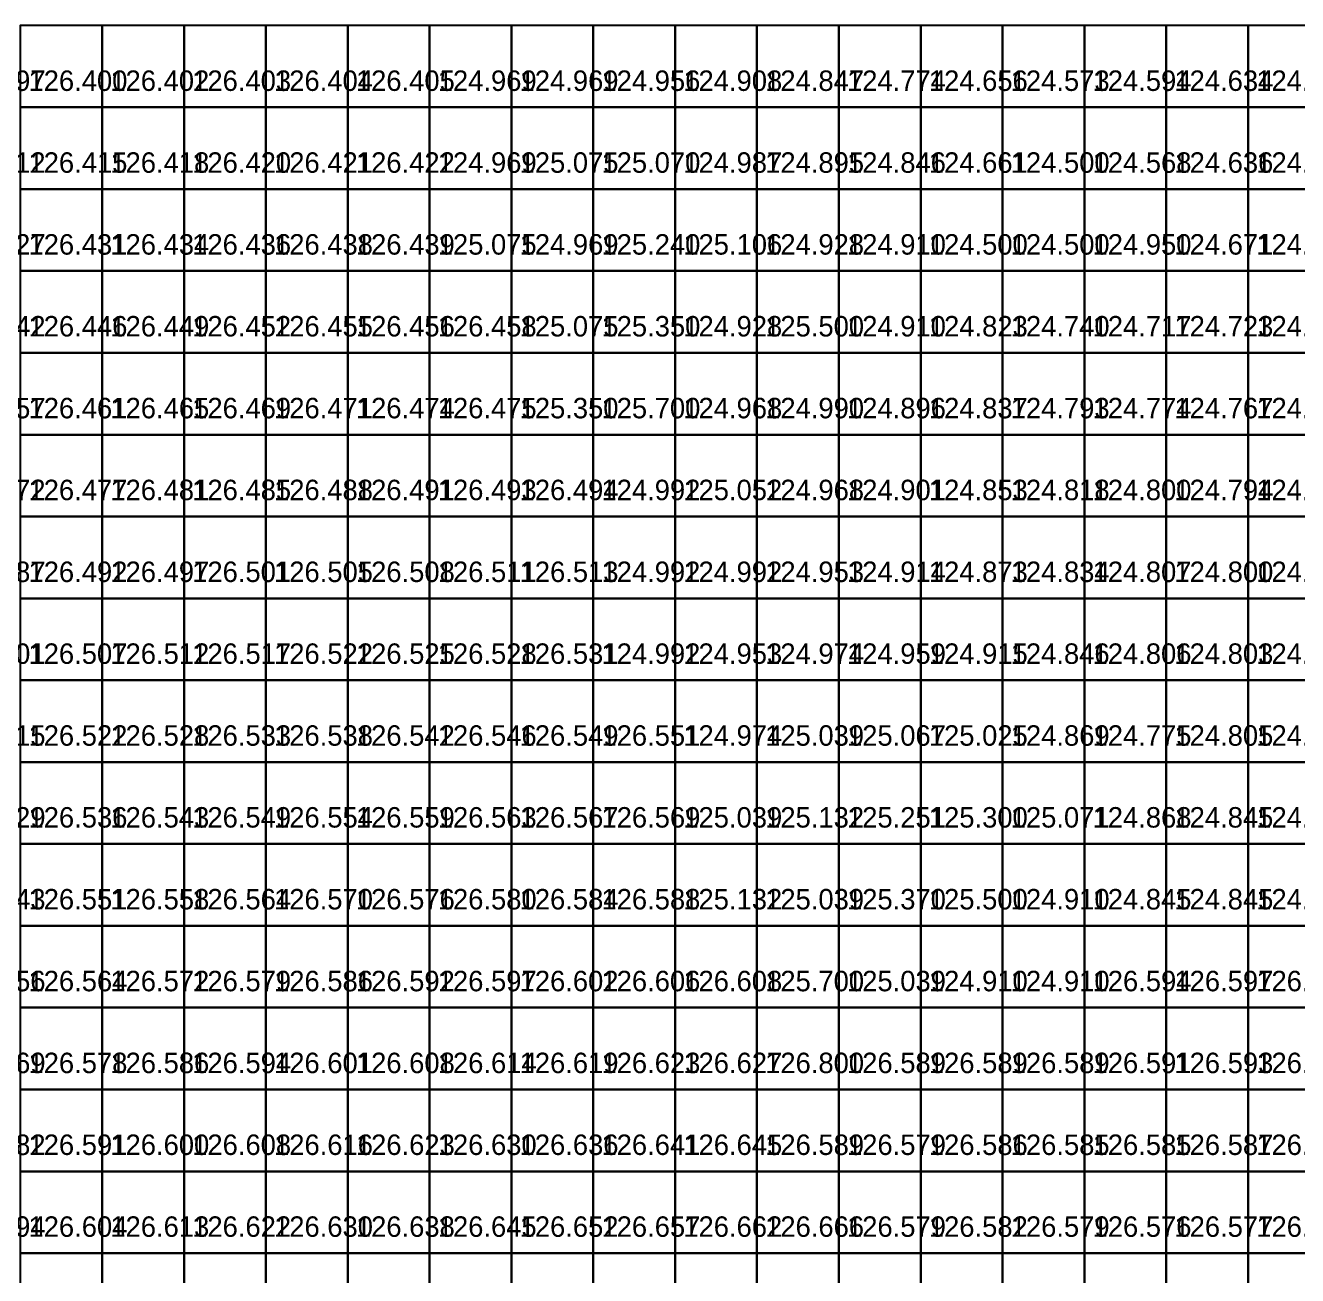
# Model space of a CAD drawing. Header units: metres. Extents: x 287857 to 287978, y 62957 to 63018.
# Drawn here: x 287886.99 to 287902.53, y 63002.56 to 63017.83 of the extents above; entities that cross this region are included whole.
import ezdxf

# ---------------------------------------------------------------- set-up
doc = ezdxf.new("R2010")
doc.units = ezdxf.units.M
for name, color, linetype, true_color in [('CIVILS-BARRIER', 7, 'Continuous', 0xf87171), ('CIVILS-INTERP', 7, 'Continuous', 0x64748b), ('CIVILS-LEVEL-TXT', 7, 'Continuous', 0x38bdf8), ('CIVILS-REAL', 7, 'Continuous', 0x38bdf8)]:
    doc.layers.add(name, color=color, linetype=linetype, true_color=true_color)

msp = doc.modelspace()

# ---------------------------------------------------------------- linework, layer by layer
at = {"layer": 'CIVILS-BARRIER'}
for points in [[(287891.925, 63016.831, 124.969), (287892.925, 63016.831, 124.969), (287892.925, 63017.831, 124.969), (287891.925, 63017.831, 124.969), (287891.925, 63016.831, 124.969)], [(287891.925, 63015.831, 124.969), (287892.925, 63015.831, 124.969), (287892.925, 63016.831, 124.969), (287891.925, 63016.831, 124.969), (287891.925, 63015.831, 124.969)], [(287891.925, 63014.831, 125.075), (287892.925, 63014.831, 125.075), (287892.925, 63015.831, 125.075), (287891.925, 63015.831, 125.075), (287891.925, 63014.831, 125.075)], [(287892.925, 63014.831, 124.969), (287893.925, 63014.831, 124.969), (287893.925, 63015.831, 124.969), (287892.925, 63015.831, 124.969), (287892.925, 63014.831, 124.969)], [(287897.925, 63014.831, 124.5), (287898.925, 63014.831, 124.5), (287898.925, 63015.831, 124.5), (287897.925, 63015.831, 124.5), (287897.925, 63014.831, 124.5)], [(287898.925, 63014.831, 124.5), (287899.925, 63014.831, 124.5), (287899.925, 63015.831, 124.5), (287898.925, 63015.831, 124.5), (287898.925, 63014.831, 124.5)], [(287892.925, 63013.831, 125.075), (287893.925, 63013.831, 125.075), (287893.925, 63014.831, 125.075), (287892.925, 63014.831, 125.075), (287892.925, 63013.831, 125.075)], [(287894.925, 63013.831, 124.928), (287895.925, 63013.831, 124.928), (287895.925, 63014.831, 124.928), (287894.925, 63014.831, 124.928), (287894.925, 63013.831, 124.928)], [(287894.925, 63012.831, 124.968), (287895.925, 63012.831, 124.968), (287895.925, 63013.831, 124.968), (287894.925, 63013.831, 124.968), (287894.925, 63012.831, 124.968)], [(287893.925, 63011.831, 124.992), (287894.925, 63011.831, 124.992), (287894.925, 63012.831, 124.992), (287893.925, 63012.831, 124.992), (287893.925, 63011.831, 124.992)], [(287893.925, 63010.831, 124.992), (287894.925, 63010.831, 124.992), (287894.925, 63011.831, 124.992), (287893.925, 63011.831, 124.992), (287893.925, 63010.831, 124.992)], [(287893.925, 63009.831, 124.992), (287894.925, 63009.831, 124.992), (287894.925, 63010.831, 124.992), (287893.925, 63010.831, 124.992), (287893.925, 63009.831, 124.992)], [(287894.925, 63009.831, 124.953), (287895.925, 63009.831, 124.953), (287895.925, 63010.831, 124.953), (287894.925, 63010.831, 124.953), (287894.925, 63009.831, 124.953)], [(287894.925, 63008.831, 124.974), (287895.925, 63008.831, 124.974), (287895.925, 63009.831, 124.974), (287894.925, 63009.831, 124.974), (287894.925, 63008.831, 124.974)], [(287894.925, 63007.831, 125.039), (287895.925, 63007.831, 125.039), (287895.925, 63008.831, 125.039), (287894.925, 63008.831, 125.039), (287894.925, 63007.831, 125.039)], [(287901.925, 63007.831, 124.789), (287902.925, 63007.831, 124.789), (287902.925, 63008.831, 124.789), (287901.925, 63008.831, 124.789), (287901.925, 63007.831, 124.789)], [(287894.925, 63006.831, 125.132), (287895.925, 63006.831, 125.132), (287895.925, 63007.831, 125.132), (287894.925, 63007.831, 125.132), (287894.925, 63006.831, 125.132)], [(287895.925, 63006.831, 125.039), (287896.925, 63006.831, 125.039), (287896.925, 63007.831, 125.039), (287895.925, 63007.831, 125.039), (287895.925, 63006.831, 125.039)], [(287899.925, 63006.831, 124.845), (287900.925, 63006.831, 124.845), (287900.925, 63007.831, 124.845), (287899.925, 63007.831, 124.845), (287899.925, 63006.831, 124.845)], [(287900.925, 63006.831, 124.845), (287901.925, 63006.831, 124.845), (287901.925, 63007.831, 124.845), (287900.925, 63007.831, 124.845), (287900.925, 63006.831, 124.845)], [(287901.925, 63006.831, 124.845), (287902.925, 63006.831, 124.845), (287902.925, 63007.831, 124.845), (287901.925, 63007.831, 124.845), (287901.925, 63006.831, 124.845)], [(287896.925, 63005.831, 125.039), (287897.925, 63005.831, 125.039), (287897.925, 63006.831, 125.039), (287896.925, 63006.831, 125.039), (287896.925, 63005.831, 125.039)], [(287897.925, 63005.831, 124.91), (287898.925, 63005.831, 124.91), (287898.925, 63006.831, 124.91), (287897.925, 63006.831, 124.91), (287897.925, 63005.831, 124.91)], [(287898.925, 63005.831, 124.91), (287899.925, 63005.831, 124.91), (287899.925, 63006.831, 124.91), (287898.925, 63006.831, 124.91), (287898.925, 63005.831, 124.91)], [(287895.925, 63003.831, 126.589), (287896.925, 63003.831, 126.589), (287896.925, 63004.831, 126.589), (287895.925, 63004.831, 126.589), (287895.925, 63003.831, 126.589)], [(287896.925, 63003.831, 126.579), (287897.925, 63003.831, 126.579), (287897.925, 63004.831, 126.579), (287896.925, 63004.831, 126.579), (287896.925, 63003.831, 126.579)], [(287896.925, 63002.831, 126.579), (287897.925, 63002.831, 126.579), (287897.925, 63003.831, 126.579), (287896.925, 63003.831, 126.579), (287896.925, 63002.831, 126.579)], [(287896.925, 63001.831, 126.579), (287897.925, 63001.831, 126.579), (287897.925, 63002.831, 126.579), (287896.925, 63002.831, 126.579), (287896.925, 63001.831, 126.579)]]:
    msp.add_polyline3d(points, dxfattribs=at)
at = {"layer": 'CIVILS-INTERP'}
for points in [[(287886.925, 63016.831, 126.4), (287887.925, 63016.831, 126.4), (287887.925, 63017.831, 126.4), (287886.925, 63017.831, 126.4), (287886.925, 63016.831, 126.4)], [(287887.925, 63016.831, 126.402), (287888.925, 63016.831, 126.402), (287888.925, 63017.831, 126.402), (287887.925, 63017.831, 126.402), (287887.925, 63016.831, 126.402)], [(287888.925, 63016.831, 126.403), (287889.925, 63016.831, 126.403), (287889.925, 63017.831, 126.403), (287888.925, 63017.831, 126.403), (287888.925, 63016.831, 126.403)], [(287889.925, 63016.831, 126.404), (287890.925, 63016.831, 126.404), (287890.925, 63017.831, 126.404), (287889.925, 63017.831, 126.404), (287889.925, 63016.831, 126.404)], [(287890.925, 63016.831, 126.405), (287891.925, 63016.831, 126.405), (287891.925, 63017.831, 126.405), (287890.925, 63017.831, 126.405), (287890.925, 63016.831, 126.405)], [(287892.925, 63016.831, 124.969), (287893.925, 63016.831, 124.969), (287893.925, 63017.831, 124.969), (287892.925, 63017.831, 124.969), (287892.925, 63016.831, 124.969)], [(287893.925, 63016.831, 124.956), (287894.925, 63016.831, 124.956), (287894.925, 63017.831, 124.956), (287893.925, 63017.831, 124.956), (287893.925, 63016.831, 124.956)], [(287894.925, 63016.831, 124.908), (287895.925, 63016.831, 124.908), (287895.925, 63017.831, 124.908), (287894.925, 63017.831, 124.908), (287894.925, 63016.831, 124.908)], [(287895.925, 63016.831, 124.847), (287896.925, 63016.831, 124.847), (287896.925, 63017.831, 124.847), (287895.925, 63017.831, 124.847), (287895.925, 63016.831, 124.847)], [(287896.925, 63016.831, 124.774), (287897.925, 63016.831, 124.774), (287897.925, 63017.831, 124.774), (287896.925, 63017.831, 124.774), (287896.925, 63016.831, 124.774)], [(287897.925, 63016.831, 124.656), (287898.925, 63016.831, 124.656), (287898.925, 63017.831, 124.656), (287897.925, 63017.831, 124.656), (287897.925, 63016.831, 124.656)], [(287898.925, 63016.831, 124.573), (287899.925, 63016.831, 124.573), (287899.925, 63017.831, 124.573), (287898.925, 63017.831, 124.573), (287898.925, 63016.831, 124.573)], [(287899.925, 63016.831, 124.594), (287900.925, 63016.831, 124.594), (287900.925, 63017.831, 124.594), (287899.925, 63017.831, 124.594), (287899.925, 63016.831, 124.594)], [(287900.925, 63016.831, 124.634), (287901.925, 63016.831, 124.634), (287901.925, 63017.831, 124.634), (287900.925, 63017.831, 124.634), (287900.925, 63016.831, 124.634)], [(287901.925, 63016.831, 124.654), (287902.925, 63016.831, 124.654), (287902.925, 63017.831, 124.654), (287901.925, 63017.831, 124.654), (287901.925, 63016.831, 124.654)], [(287886.925, 63015.831, 126.415), (287887.925, 63015.831, 126.415), (287887.925, 63016.831, 126.415), (287886.925, 63016.831, 126.415), (287886.925, 63015.831, 126.415)], [(287887.925, 63015.831, 126.418), (287888.925, 63015.831, 126.418), (287888.925, 63016.831, 126.418), (287887.925, 63016.831, 126.418), (287887.925, 63015.831, 126.418)], [(287888.925, 63015.831, 126.42), (287889.925, 63015.831, 126.42), (287889.925, 63016.831, 126.42), (287888.925, 63016.831, 126.42), (287888.925, 63015.831, 126.42)], [(287889.925, 63015.831, 126.421), (287890.925, 63015.831, 126.421), (287890.925, 63016.831, 126.421), (287889.925, 63016.831, 126.421), (287889.925, 63015.831, 126.421)], [(287890.925, 63015.831, 126.422), (287891.925, 63015.831, 126.422), (287891.925, 63016.831, 126.422), (287890.925, 63016.831, 126.422), (287890.925, 63015.831, 126.422)], [(287892.925, 63015.831, 125.075), (287893.925, 63015.831, 125.075), (287893.925, 63016.831, 125.075), (287892.925, 63016.831, 125.075), (287892.925, 63015.831, 125.075)], [(287893.925, 63015.831, 125.07), (287894.925, 63015.831, 125.07), (287894.925, 63016.831, 125.07), (287893.925, 63016.831, 125.07), (287893.925, 63015.831, 125.07)], [(287894.925, 63015.831, 124.987), (287895.925, 63015.831, 124.987), (287895.925, 63016.831, 124.987), (287894.925, 63016.831, 124.987), (287894.925, 63015.831, 124.987)], [(287895.925, 63015.831, 124.895), (287896.925, 63015.831, 124.895), (287896.925, 63016.831, 124.895), (287895.925, 63016.831, 124.895), (287895.925, 63015.831, 124.895)], [(287896.925, 63015.831, 124.846), (287897.925, 63015.831, 124.846), (287897.925, 63016.831, 124.846), (287896.925, 63016.831, 124.846), (287896.925, 63015.831, 124.846)], [(287897.925, 63015.831, 124.661), (287898.925, 63015.831, 124.661), (287898.925, 63016.831, 124.661), (287897.925, 63016.831, 124.661), (287897.925, 63015.831, 124.661)], [(287899.925, 63015.831, 124.568), (287900.925, 63015.831, 124.568), (287900.925, 63016.831, 124.568), (287899.925, 63016.831, 124.568), (287899.925, 63015.831, 124.568)], [(287900.925, 63015.831, 124.636), (287901.925, 63015.831, 124.636), (287901.925, 63016.831, 124.636), (287900.925, 63016.831, 124.636), (287900.925, 63015.831, 124.636)], [(287901.925, 63015.831, 124.666), (287902.925, 63015.831, 124.666), (287902.925, 63016.831, 124.666), (287901.925, 63016.831, 124.666), (287901.925, 63015.831, 124.666)], [(287886.925, 63014.831, 126.431), (287887.925, 63014.831, 126.431), (287887.925, 63015.831, 126.431), (287886.925, 63015.831, 126.431), (287886.925, 63014.831, 126.431)], [(287887.925, 63014.831, 126.434), (287888.925, 63014.831, 126.434), (287888.925, 63015.831, 126.434), (287887.925, 63015.831, 126.434), (287887.925, 63014.831, 126.434)], [(287888.925, 63014.831, 126.436), (287889.925, 63014.831, 126.436), (287889.925, 63015.831, 126.436), (287888.925, 63015.831, 126.436), (287888.925, 63014.831, 126.436)], [(287889.925, 63014.831, 126.438), (287890.925, 63014.831, 126.438), (287890.925, 63015.831, 126.438), (287889.925, 63015.831, 126.438), (287889.925, 63014.831, 126.438)], [(287890.925, 63014.831, 126.439), (287891.925, 63014.831, 126.439), (287891.925, 63015.831, 126.439), (287890.925, 63015.831, 126.439), (287890.925, 63014.831, 126.439)], [(287893.925, 63014.831, 125.24), (287894.925, 63014.831, 125.24), (287894.925, 63015.831, 125.24), (287893.925, 63015.831, 125.24), (287893.925, 63014.831, 125.24)], [(287894.925, 63014.831, 125.106), (287895.925, 63014.831, 125.106), (287895.925, 63015.831, 125.106), (287894.925, 63015.831, 125.106), (287894.925, 63014.831, 125.106)], [(287895.925, 63014.831, 124.928), (287896.925, 63014.831, 124.928), (287896.925, 63015.831, 124.928), (287895.925, 63015.831, 124.928), (287895.925, 63014.831, 124.928)], [(287900.925, 63014.831, 124.671), (287901.925, 63014.831, 124.671), (287901.925, 63015.831, 124.671), (287900.925, 63015.831, 124.671), (287900.925, 63014.831, 124.671)], [(287901.925, 63014.831, 124.69), (287902.925, 63014.831, 124.69), (287902.925, 63015.831, 124.69), (287901.925, 63015.831, 124.69), (287901.925, 63014.831, 124.69)], [(287886.925, 63013.831, 126.446), (287887.925, 63013.831, 126.446), (287887.925, 63014.831, 126.446), (287886.925, 63014.831, 126.446), (287886.925, 63013.831, 126.446)], [(287887.925, 63013.831, 126.449), (287888.925, 63013.831, 126.449), (287888.925, 63014.831, 126.449), (287887.925, 63014.831, 126.449), (287887.925, 63013.831, 126.449)], [(287888.925, 63013.831, 126.452), (287889.925, 63013.831, 126.452), (287889.925, 63014.831, 126.452), (287888.925, 63014.831, 126.452), (287888.925, 63013.831, 126.452)], [(287889.925, 63013.831, 126.455), (287890.925, 63013.831, 126.455), (287890.925, 63014.831, 126.455), (287889.925, 63014.831, 126.455), (287889.925, 63013.831, 126.455)], [(287890.925, 63013.831, 126.456), (287891.925, 63013.831, 126.456), (287891.925, 63014.831, 126.456), (287890.925, 63014.831, 126.456), (287890.925, 63013.831, 126.456)], [(287891.925, 63013.831, 126.458), (287892.925, 63013.831, 126.458), (287892.925, 63014.831, 126.458), (287891.925, 63014.831, 126.458), (287891.925, 63013.831, 126.458)], [(287897.925, 63013.831, 124.823), (287898.925, 63013.831, 124.823), (287898.925, 63014.831, 124.823), (287897.925, 63014.831, 124.823), (287897.925, 63013.831, 124.823)], [(287898.925, 63013.831, 124.74), (287899.925, 63013.831, 124.74), (287899.925, 63014.831, 124.74), (287898.925, 63014.831, 124.74), (287898.925, 63013.831, 124.74)], [(287899.925, 63013.831, 124.717), (287900.925, 63013.831, 124.717), (287900.925, 63014.831, 124.717), (287899.925, 63014.831, 124.717), (287899.925, 63013.831, 124.717)], [(287900.925, 63013.831, 124.723), (287901.925, 63013.831, 124.723), (287901.925, 63014.831, 124.723), (287900.925, 63014.831, 124.723), (287900.925, 63013.831, 124.723)], [(287901.925, 63013.831, 124.723), (287902.925, 63013.831, 124.723), (287902.925, 63014.831, 124.723), (287901.925, 63014.831, 124.723), (287901.925, 63013.831, 124.723)], [(287886.925, 63012.831, 126.461), (287887.925, 63012.831, 126.461), (287887.925, 63013.831, 126.461), (287886.925, 63013.831, 126.461), (287886.925, 63012.831, 126.461)], [(287887.925, 63012.831, 126.465), (287888.925, 63012.831, 126.465), (287888.925, 63013.831, 126.465), (287887.925, 63013.831, 126.465), (287887.925, 63012.831, 126.465)], [(287888.925, 63012.831, 126.469), (287889.925, 63012.831, 126.469), (287889.925, 63013.831, 126.469), (287888.925, 63013.831, 126.469), (287888.925, 63012.831, 126.469)], [(287889.925, 63012.831, 126.471), (287890.925, 63012.831, 126.471), (287890.925, 63013.831, 126.471), (287889.925, 63013.831, 126.471), (287889.925, 63012.831, 126.471)], [(287890.925, 63012.831, 126.474), (287891.925, 63012.831, 126.474), (287891.925, 63013.831, 126.474), (287890.925, 63013.831, 126.474), (287890.925, 63012.831, 126.474)], [(287891.925, 63012.831, 126.475), (287892.925, 63012.831, 126.475), (287892.925, 63013.831, 126.475), (287891.925, 63013.831, 126.475), (287891.925, 63012.831, 126.475)], [(287895.925, 63012.831, 124.99), (287896.925, 63012.831, 124.99), (287896.925, 63013.831, 124.99), (287895.925, 63013.831, 124.99), (287895.925, 63012.831, 124.99)], [(287896.925, 63012.831, 124.896), (287897.925, 63012.831, 124.896), (287897.925, 63013.831, 124.896), (287896.925, 63013.831, 124.896), (287896.925, 63012.831, 124.896)], [(287897.925, 63012.831, 124.837), (287898.925, 63012.831, 124.837), (287898.925, 63013.831, 124.837), (287897.925, 63013.831, 124.837), (287897.925, 63012.831, 124.837)], [(287898.925, 63012.831, 124.793), (287899.925, 63012.831, 124.793), (287899.925, 63013.831, 124.793), (287898.925, 63013.831, 124.793), (287898.925, 63012.831, 124.793)], [(287899.925, 63012.831, 124.774), (287900.925, 63012.831, 124.774), (287900.925, 63013.831, 124.774), (287899.925, 63013.831, 124.774), (287899.925, 63012.831, 124.774)], [(287900.925, 63012.831, 124.767), (287901.925, 63012.831, 124.767), (287901.925, 63013.831, 124.767), (287900.925, 63013.831, 124.767), (287900.925, 63012.831, 124.767)], [(287901.925, 63012.831, 124.758), (287902.925, 63012.831, 124.758), (287902.925, 63013.831, 124.758), (287901.925, 63013.831, 124.758), (287901.925, 63012.831, 124.758)], [(287886.925, 63011.831, 126.477), (287887.925, 63011.831, 126.477), (287887.925, 63012.831, 126.477), (287886.925, 63012.831, 126.477), (287886.925, 63011.831, 126.477)], [(287887.925, 63011.831, 126.481), (287888.925, 63011.831, 126.481), (287888.925, 63012.831, 126.481), (287887.925, 63012.831, 126.481), (287887.925, 63011.831, 126.481)], [(287888.925, 63011.831, 126.485), (287889.925, 63011.831, 126.485), (287889.925, 63012.831, 126.485), (287888.925, 63012.831, 126.485), (287888.925, 63011.831, 126.485)], [(287889.925, 63011.831, 126.488), (287890.925, 63011.831, 126.488), (287890.925, 63012.831, 126.488), (287889.925, 63012.831, 126.488), (287889.925, 63011.831, 126.488)], [(287890.925, 63011.831, 126.491), (287891.925, 63011.831, 126.491), (287891.925, 63012.831, 126.491), (287890.925, 63012.831, 126.491), (287890.925, 63011.831, 126.491)], [(287891.925, 63011.831, 126.493), (287892.925, 63011.831, 126.493), (287892.925, 63012.831, 126.493), (287891.925, 63012.831, 126.493), (287891.925, 63011.831, 126.493)], [(287892.925, 63011.831, 126.494), (287893.925, 63011.831, 126.494), (287893.925, 63012.831, 126.494), (287892.925, 63012.831, 126.494), (287892.925, 63011.831, 126.494)], [(287894.925, 63011.831, 125.052), (287895.925, 63011.831, 125.052), (287895.925, 63012.831, 125.052), (287894.925, 63012.831, 125.052), (287894.925, 63011.831, 125.052)], [(287895.925, 63011.831, 124.968), (287896.925, 63011.831, 124.968), (287896.925, 63012.831, 124.968), (287895.925, 63012.831, 124.968), (287895.925, 63011.831, 124.968)], [(287896.925, 63011.831, 124.901), (287897.925, 63011.831, 124.901), (287897.925, 63012.831, 124.901), (287896.925, 63012.831, 124.901), (287896.925, 63011.831, 124.901)], [(287897.925, 63011.831, 124.853), (287898.925, 63011.831, 124.853), (287898.925, 63012.831, 124.853), (287897.925, 63012.831, 124.853), (287897.925, 63011.831, 124.853)], [(287898.925, 63011.831, 124.818), (287899.925, 63011.831, 124.818), (287899.925, 63012.831, 124.818), (287898.925, 63012.831, 124.818), (287898.925, 63011.831, 124.818)], [(287899.925, 63011.831, 124.8), (287900.925, 63011.831, 124.8), (287900.925, 63012.831, 124.8), (287899.925, 63012.831, 124.8), (287899.925, 63011.831, 124.8)], [(287900.925, 63011.831, 124.794), (287901.925, 63011.831, 124.794), (287901.925, 63012.831, 124.794), (287900.925, 63012.831, 124.794), (287900.925, 63011.831, 124.794)], [(287901.925, 63011.831, 124.784), (287902.925, 63011.831, 124.784), (287902.925, 63012.831, 124.784), (287901.925, 63012.831, 124.784), (287901.925, 63011.831, 124.784)], [(287886.925, 63010.831, 126.492), (287887.925, 63010.831, 126.492), (287887.925, 63011.831, 126.492), (287886.925, 63011.831, 126.492), (287886.925, 63010.831, 126.492)], [(287887.925, 63010.831, 126.497), (287888.925, 63010.831, 126.497), (287888.925, 63011.831, 126.497), (287887.925, 63011.831, 126.497), (287887.925, 63010.831, 126.497)], [(287888.925, 63010.831, 126.501), (287889.925, 63010.831, 126.501), (287889.925, 63011.831, 126.501), (287888.925, 63011.831, 126.501), (287888.925, 63010.831, 126.501)], [(287889.925, 63010.831, 126.505), (287890.925, 63010.831, 126.505), (287890.925, 63011.831, 126.505), (287889.925, 63011.831, 126.505), (287889.925, 63010.831, 126.505)], [(287890.925, 63010.831, 126.508), (287891.925, 63010.831, 126.508), (287891.925, 63011.831, 126.508), (287890.925, 63011.831, 126.508), (287890.925, 63010.831, 126.508)], [(287891.925, 63010.831, 126.511), (287892.925, 63010.831, 126.511), (287892.925, 63011.831, 126.511), (287891.925, 63011.831, 126.511), (287891.925, 63010.831, 126.511)], [(287892.925, 63010.831, 126.513), (287893.925, 63010.831, 126.513), (287893.925, 63011.831, 126.513), (287892.925, 63011.831, 126.513), (287892.925, 63010.831, 126.513)], [(287894.925, 63010.831, 124.992), (287895.925, 63010.831, 124.992), (287895.925, 63011.831, 124.992), (287894.925, 63011.831, 124.992), (287894.925, 63010.831, 124.992)], [(287895.925, 63010.831, 124.953), (287896.925, 63010.831, 124.953), (287896.925, 63011.831, 124.953), (287895.925, 63011.831, 124.953), (287895.925, 63010.831, 124.953)], [(287896.925, 63010.831, 124.914), (287897.925, 63010.831, 124.914), (287897.925, 63011.831, 124.914), (287896.925, 63011.831, 124.914), (287896.925, 63010.831, 124.914)], [(287897.925, 63010.831, 124.873), (287898.925, 63010.831, 124.873), (287898.925, 63011.831, 124.873), (287897.925, 63011.831, 124.873), (287897.925, 63010.831, 124.873)], [(287898.925, 63010.831, 124.834), (287899.925, 63010.831, 124.834), (287899.925, 63011.831, 124.834), (287898.925, 63011.831, 124.834), (287898.925, 63010.831, 124.834)], [(287899.925, 63010.831, 124.807), (287900.925, 63010.831, 124.807), (287900.925, 63011.831, 124.807), (287899.925, 63011.831, 124.807), (287899.925, 63010.831, 124.807)], [(287901.925, 63010.831, 124.795), (287902.925, 63010.831, 124.795), (287902.925, 63011.831, 124.795), (287901.925, 63011.831, 124.795), (287901.925, 63010.831, 124.795)], [(287886.925, 63009.831, 126.507), (287887.925, 63009.831, 126.507), (287887.925, 63010.831, 126.507), (287886.925, 63010.831, 126.507), (287886.925, 63009.831, 126.507)], [(287887.925, 63009.831, 126.512), (287888.925, 63009.831, 126.512), (287888.925, 63010.831, 126.512), (287887.925, 63010.831, 126.512), (287887.925, 63009.831, 126.512)], [(287888.925, 63009.831, 126.517), (287889.925, 63009.831, 126.517), (287889.925, 63010.831, 126.517), (287888.925, 63010.831, 126.517), (287888.925, 63009.831, 126.517)], [(287889.925, 63009.831, 126.522), (287890.925, 63009.831, 126.522), (287890.925, 63010.831, 126.522), (287889.925, 63010.831, 126.522), (287889.925, 63009.831, 126.522)], [(287890.925, 63009.831, 126.525), (287891.925, 63009.831, 126.525), (287891.925, 63010.831, 126.525), (287890.925, 63010.831, 126.525), (287890.925, 63009.831, 126.525)], [(287891.925, 63009.831, 126.528), (287892.925, 63009.831, 126.528), (287892.925, 63010.831, 126.528), (287891.925, 63010.831, 126.528), (287891.925, 63009.831, 126.528)], [(287892.925, 63009.831, 126.531), (287893.925, 63009.831, 126.531), (287893.925, 63010.831, 126.531), (287892.925, 63010.831, 126.531), (287892.925, 63009.831, 126.531)], [(287895.925, 63009.831, 124.974), (287896.925, 63009.831, 124.974), (287896.925, 63010.831, 124.974), (287895.925, 63010.831, 124.974), (287895.925, 63009.831, 124.974)], [(287896.925, 63009.831, 124.959), (287897.925, 63009.831, 124.959), (287897.925, 63010.831, 124.959), (287896.925, 63010.831, 124.959), (287896.925, 63009.831, 124.959)], [(287897.925, 63009.831, 124.915), (287898.925, 63009.831, 124.915), (287898.925, 63010.831, 124.915), (287897.925, 63010.831, 124.915), (287897.925, 63009.831, 124.915)], [(287898.925, 63009.831, 124.846), (287899.925, 63009.831, 124.846), (287899.925, 63010.831, 124.846), (287898.925, 63010.831, 124.846), (287898.925, 63009.831, 124.846)], [(287899.925, 63009.831, 124.806), (287900.925, 63009.831, 124.806), (287900.925, 63010.831, 124.806), (287899.925, 63010.831, 124.806), (287899.925, 63009.831, 124.806)], [(287900.925, 63009.831, 124.803), (287901.925, 63009.831, 124.803), (287901.925, 63010.831, 124.803), (287900.925, 63010.831, 124.803), (287900.925, 63009.831, 124.803)], [(287901.925, 63009.831, 124.799), (287902.925, 63009.831, 124.799), (287902.925, 63010.831, 124.799), (287901.925, 63010.831, 124.799), (287901.925, 63009.831, 124.799)], [(287886.925, 63008.831, 126.522), (287887.925, 63008.831, 126.522), (287887.925, 63009.831, 126.522), (287886.925, 63009.831, 126.522), (287886.925, 63008.831, 126.522)], [(287887.925, 63008.831, 126.528), (287888.925, 63008.831, 126.528), (287888.925, 63009.831, 126.528), (287887.925, 63009.831, 126.528), (287887.925, 63008.831, 126.528)], [(287888.925, 63008.831, 126.533), (287889.925, 63008.831, 126.533), (287889.925, 63009.831, 126.533), (287888.925, 63009.831, 126.533), (287888.925, 63008.831, 126.533)], [(287889.925, 63008.831, 126.538), (287890.925, 63008.831, 126.538), (287890.925, 63009.831, 126.538), (287889.925, 63009.831, 126.538), (287889.925, 63008.831, 126.538)], [(287890.925, 63008.831, 126.542), (287891.925, 63008.831, 126.542), (287891.925, 63009.831, 126.542), (287890.925, 63009.831, 126.542), (287890.925, 63008.831, 126.542)], [(287891.925, 63008.831, 126.546), (287892.925, 63008.831, 126.546), (287892.925, 63009.831, 126.546), (287891.925, 63009.831, 126.546), (287891.925, 63008.831, 126.546)], [(287892.925, 63008.831, 126.549), (287893.925, 63008.831, 126.549), (287893.925, 63009.831, 126.549), (287892.925, 63009.831, 126.549), (287892.925, 63008.831, 126.549)], [(287893.925, 63008.831, 126.551), (287894.925, 63008.831, 126.551), (287894.925, 63009.831, 126.551), (287893.925, 63009.831, 126.551), (287893.925, 63008.831, 126.551)], [(287895.925, 63008.831, 125.039), (287896.925, 63008.831, 125.039), (287896.925, 63009.831, 125.039), (287895.925, 63009.831, 125.039), (287895.925, 63008.831, 125.039)], [(287896.925, 63008.831, 125.067), (287897.925, 63008.831, 125.067), (287897.925, 63009.831, 125.067), (287896.925, 63009.831, 125.067), (287896.925, 63008.831, 125.067)], [(287897.925, 63008.831, 125.025), (287898.925, 63008.831, 125.025), (287898.925, 63009.831, 125.025), (287897.925, 63009.831, 125.025), (287897.925, 63008.831, 125.025)], [(287898.925, 63008.831, 124.869), (287899.925, 63008.831, 124.869), (287899.925, 63009.831, 124.869), (287898.925, 63009.831, 124.869), (287898.925, 63008.831, 124.869)], [(287900.925, 63008.831, 124.805), (287901.925, 63008.831, 124.805), (287901.925, 63009.831, 124.805), (287900.925, 63009.831, 124.805), (287900.925, 63008.831, 124.805)], [(287901.925, 63008.831, 124.809), (287902.925, 63008.831, 124.809), (287902.925, 63009.831, 124.809), (287901.925, 63009.831, 124.809), (287901.925, 63008.831, 124.809)], [(287886.925, 63007.831, 126.536), (287887.925, 63007.831, 126.536), (287887.925, 63008.831, 126.536), (287886.925, 63008.831, 126.536), (287886.925, 63007.831, 126.536)], [(287887.925, 63007.831, 126.543), (287888.925, 63007.831, 126.543), (287888.925, 63008.831, 126.543), (287887.925, 63008.831, 126.543), (287887.925, 63007.831, 126.543)], [(287888.925, 63007.831, 126.549), (287889.925, 63007.831, 126.549), (287889.925, 63008.831, 126.549), (287888.925, 63008.831, 126.549), (287888.925, 63007.831, 126.549)], [(287889.925, 63007.831, 126.554), (287890.925, 63007.831, 126.554), (287890.925, 63008.831, 126.554), (287889.925, 63008.831, 126.554), (287889.925, 63007.831, 126.554)], [(287890.925, 63007.831, 126.559), (287891.925, 63007.831, 126.559), (287891.925, 63008.831, 126.559), (287890.925, 63008.831, 126.559), (287890.925, 63007.831, 126.559)], [(287891.925, 63007.831, 126.563), (287892.925, 63007.831, 126.563), (287892.925, 63008.831, 126.563), (287891.925, 63008.831, 126.563), (287891.925, 63007.831, 126.563)], [(287892.925, 63007.831, 126.567), (287893.925, 63007.831, 126.567), (287893.925, 63008.831, 126.567), (287892.925, 63008.831, 126.567), (287892.925, 63007.831, 126.567)], [(287893.925, 63007.831, 126.569), (287894.925, 63007.831, 126.569), (287894.925, 63008.831, 126.569), (287893.925, 63008.831, 126.569), (287893.925, 63007.831, 126.569)], [(287895.925, 63007.831, 125.132), (287896.925, 63007.831, 125.132), (287896.925, 63008.831, 125.132), (287895.925, 63008.831, 125.132), (287895.925, 63007.831, 125.132)], [(287896.925, 63007.831, 125.251), (287897.925, 63007.831, 125.251), (287897.925, 63008.831, 125.251), (287896.925, 63008.831, 125.251), (287896.925, 63007.831, 125.251)], [(287897.925, 63007.831, 125.3), (287898.925, 63007.831, 125.3), (287898.925, 63008.831, 125.3), (287897.925, 63008.831, 125.3), (287897.925, 63007.831, 125.3)], [(287898.925, 63007.831, 125.071), (287899.925, 63007.831, 125.071), (287899.925, 63008.831, 125.071), (287898.925, 63008.831, 125.071), (287898.925, 63007.831, 125.071)], [(287899.925, 63007.831, 124.868), (287900.925, 63007.831, 124.868), (287900.925, 63008.831, 124.868), (287899.925, 63008.831, 124.868), (287899.925, 63007.831, 124.868)], [(287900.925, 63007.831, 124.845), (287901.925, 63007.831, 124.845), (287901.925, 63008.831, 124.845), (287900.925, 63008.831, 124.845), (287900.925, 63007.831, 124.845)], [(287886.925, 63006.831, 126.551), (287887.925, 63006.831, 126.551), (287887.925, 63007.831, 126.551), (287886.925, 63007.831, 126.551), (287886.925, 63006.831, 126.551)], [(287887.925, 63006.831, 126.558), (287888.925, 63006.831, 126.558), (287888.925, 63007.831, 126.558), (287887.925, 63007.831, 126.558), (287887.925, 63006.831, 126.558)], [(287888.925, 63006.831, 126.564), (287889.925, 63006.831, 126.564), (287889.925, 63007.831, 126.564), (287888.925, 63007.831, 126.564), (287888.925, 63006.831, 126.564)], [(287889.925, 63006.831, 126.57), (287890.925, 63006.831, 126.57), (287890.925, 63007.831, 126.57), (287889.925, 63007.831, 126.57), (287889.925, 63006.831, 126.57)], [(287890.925, 63006.831, 126.576), (287891.925, 63006.831, 126.576), (287891.925, 63007.831, 126.576), (287890.925, 63007.831, 126.576), (287890.925, 63006.831, 126.576)], [(287891.925, 63006.831, 126.58), (287892.925, 63006.831, 126.58), (287892.925, 63007.831, 126.58), (287891.925, 63007.831, 126.58), (287891.925, 63006.831, 126.58)], [(287892.925, 63006.831, 126.584), (287893.925, 63006.831, 126.584), (287893.925, 63007.831, 126.584), (287892.925, 63007.831, 126.584), (287892.925, 63006.831, 126.584)], [(287893.925, 63006.831, 126.588), (287894.925, 63006.831, 126.588), (287894.925, 63007.831, 126.588), (287893.925, 63007.831, 126.588), (287893.925, 63006.831, 126.588)], [(287896.925, 63006.831, 125.37), (287897.925, 63006.831, 125.37), (287897.925, 63007.831, 125.37), (287896.925, 63007.831, 125.37), (287896.925, 63006.831, 125.37)], [(287886.925, 63005.831, 126.564), (287887.925, 63005.831, 126.564), (287887.925, 63006.831, 126.564), (287886.925, 63006.831, 126.564), (287886.925, 63005.831, 126.564)], [(287887.925, 63005.831, 126.572), (287888.925, 63005.831, 126.572), (287888.925, 63006.831, 126.572), (287887.925, 63006.831, 126.572), (287887.925, 63005.831, 126.572)], [(287888.925, 63005.831, 126.579), (287889.925, 63005.831, 126.579), (287889.925, 63006.831, 126.579), (287888.925, 63006.831, 126.579), (287888.925, 63005.831, 126.579)], [(287889.925, 63005.831, 126.586), (287890.925, 63005.831, 126.586), (287890.925, 63006.831, 126.586), (287889.925, 63006.831, 126.586), (287889.925, 63005.831, 126.586)], [(287890.925, 63005.831, 126.592), (287891.925, 63005.831, 126.592), (287891.925, 63006.831, 126.592), (287890.925, 63006.831, 126.592), (287890.925, 63005.831, 126.592)], [(287891.925, 63005.831, 126.597), (287892.925, 63005.831, 126.597), (287892.925, 63006.831, 126.597), (287891.925, 63006.831, 126.597), (287891.925, 63005.831, 126.597)], [(287892.925, 63005.831, 126.602), (287893.925, 63005.831, 126.602), (287893.925, 63006.831, 126.602), (287892.925, 63006.831, 126.602), (287892.925, 63005.831, 126.602)], [(287893.925, 63005.831, 126.606), (287894.925, 63005.831, 126.606), (287894.925, 63006.831, 126.606), (287893.925, 63006.831, 126.606), (287893.925, 63005.831, 126.606)], [(287894.925, 63005.831, 126.608), (287895.925, 63005.831, 126.608), (287895.925, 63006.831, 126.608), (287894.925, 63006.831, 126.608), (287894.925, 63005.831, 126.608)], [(287899.925, 63005.831, 126.594), (287900.925, 63005.831, 126.594), (287900.925, 63006.831, 126.594), (287899.925, 63006.831, 126.594), (287899.925, 63005.831, 126.594)], [(287900.925, 63005.831, 126.597), (287901.925, 63005.831, 126.597), (287901.925, 63006.831, 126.597), (287900.925, 63006.831, 126.597), (287900.925, 63005.831, 126.597)], [(287901.925, 63005.831, 126.599), (287902.925, 63005.831, 126.599), (287902.925, 63006.831, 126.599), (287901.925, 63006.831, 126.599), (287901.925, 63005.831, 126.599)], [(287886.925, 63004.831, 126.578), (287887.925, 63004.831, 126.578), (287887.925, 63005.831, 126.578), (287886.925, 63005.831, 126.578), (287886.925, 63004.831, 126.578)], [(287887.925, 63004.831, 126.586), (287888.925, 63004.831, 126.586), (287888.925, 63005.831, 126.586), (287887.925, 63005.831, 126.586), (287887.925, 63004.831, 126.586)], [(287888.925, 63004.831, 126.594), (287889.925, 63004.831, 126.594), (287889.925, 63005.831, 126.594), (287888.925, 63005.831, 126.594), (287888.925, 63004.831, 126.594)], [(287889.925, 63004.831, 126.601), (287890.925, 63004.831, 126.601), (287890.925, 63005.831, 126.601), (287889.925, 63005.831, 126.601), (287889.925, 63004.831, 126.601)], [(287890.925, 63004.831, 126.608), (287891.925, 63004.831, 126.608), (287891.925, 63005.831, 126.608), (287890.925, 63005.831, 126.608), (287890.925, 63004.831, 126.608)], [(287891.925, 63004.831, 126.614), (287892.925, 63004.831, 126.614), (287892.925, 63005.831, 126.614), (287891.925, 63005.831, 126.614), (287891.925, 63004.831, 126.614)], [(287892.925, 63004.831, 126.619), (287893.925, 63004.831, 126.619), (287893.925, 63005.831, 126.619), (287892.925, 63005.831, 126.619), (287892.925, 63004.831, 126.619)], [(287893.925, 63004.831, 126.623), (287894.925, 63004.831, 126.623), (287894.925, 63005.831, 126.623), (287893.925, 63005.831, 126.623), (287893.925, 63004.831, 126.623)], [(287894.925, 63004.831, 126.627), (287895.925, 63004.831, 126.627), (287895.925, 63005.831, 126.627), (287894.925, 63005.831, 126.627), (287894.925, 63004.831, 126.627)], [(287896.925, 63004.831, 126.589), (287897.925, 63004.831, 126.589), (287897.925, 63005.831, 126.589), (287896.925, 63005.831, 126.589), (287896.925, 63004.831, 126.589)], [(287897.925, 63004.831, 126.589), (287898.925, 63004.831, 126.589), (287898.925, 63005.831, 126.589), (287897.925, 63005.831, 126.589), (287897.925, 63004.831, 126.589)], [(287898.925, 63004.831, 126.589), (287899.925, 63004.831, 126.589), (287899.925, 63005.831, 126.589), (287898.925, 63005.831, 126.589), (287898.925, 63004.831, 126.589)], [(287899.925, 63004.831, 126.591), (287900.925, 63004.831, 126.591), (287900.925, 63005.831, 126.591), (287899.925, 63005.831, 126.591), (287899.925, 63004.831, 126.591)], [(287900.925, 63004.831, 126.593), (287901.925, 63004.831, 126.593), (287901.925, 63005.831, 126.593), (287900.925, 63005.831, 126.593), (287900.925, 63004.831, 126.593)], [(287901.925, 63004.831, 126.596), (287902.925, 63004.831, 126.596), (287902.925, 63005.831, 126.596), (287901.925, 63005.831, 126.596), (287901.925, 63004.831, 126.596)], [(287886.925, 63003.831, 126.591), (287887.925, 63003.831, 126.591), (287887.925, 63004.831, 126.591), (287886.925, 63004.831, 126.591), (287886.925, 63003.831, 126.591)], [(287887.925, 63003.831, 126.6), (287888.925, 63003.831, 126.6), (287888.925, 63004.831, 126.6), (287887.925, 63004.831, 126.6), (287887.925, 63003.831, 126.6)], [(287888.925, 63003.831, 126.608), (287889.925, 63003.831, 126.608), (287889.925, 63004.831, 126.608), (287888.925, 63004.831, 126.608), (287888.925, 63003.831, 126.608)], [(287889.925, 63003.831, 126.616), (287890.925, 63003.831, 126.616), (287890.925, 63004.831, 126.616), (287889.925, 63004.831, 126.616), (287889.925, 63003.831, 126.616)], [(287890.925, 63003.831, 126.623), (287891.925, 63003.831, 126.623), (287891.925, 63004.831, 126.623), (287890.925, 63004.831, 126.623), (287890.925, 63003.831, 126.623)], [(287891.925, 63003.831, 126.63), (287892.925, 63003.831, 126.63), (287892.925, 63004.831, 126.63), (287891.925, 63004.831, 126.63), (287891.925, 63003.831, 126.63)], [(287892.925, 63003.831, 126.636), (287893.925, 63003.831, 126.636), (287893.925, 63004.831, 126.636), (287892.925, 63004.831, 126.636), (287892.925, 63003.831, 126.636)], [(287893.925, 63003.831, 126.641), (287894.925, 63003.831, 126.641), (287894.925, 63004.831, 126.641), (287893.925, 63004.831, 126.641), (287893.925, 63003.831, 126.641)], [(287894.925, 63003.831, 126.645), (287895.925, 63003.831, 126.645), (287895.925, 63004.831, 126.645), (287894.925, 63004.831, 126.645), (287894.925, 63003.831, 126.645)], [(287897.925, 63003.831, 126.586), (287898.925, 63003.831, 126.586), (287898.925, 63004.831, 126.586), (287897.925, 63004.831, 126.586), (287897.925, 63003.831, 126.586)], [(287898.925, 63003.831, 126.585), (287899.925, 63003.831, 126.585), (287899.925, 63004.831, 126.585), (287898.925, 63004.831, 126.585), (287898.925, 63003.831, 126.585)], [(287899.925, 63003.831, 126.585), (287900.925, 63003.831, 126.585), (287900.925, 63004.831, 126.585), (287899.925, 63004.831, 126.585), (287899.925, 63003.831, 126.585)], [(287900.925, 63003.831, 126.587), (287901.925, 63003.831, 126.587), (287901.925, 63004.831, 126.587), (287900.925, 63004.831, 126.587), (287900.925, 63003.831, 126.587)], [(287901.925, 63003.831, 126.591), (287902.925, 63003.831, 126.591), (287902.925, 63004.831, 126.591), (287901.925, 63004.831, 126.591), (287901.925, 63003.831, 126.591)], [(287886.925, 63002.831, 126.604), (287887.925, 63002.831, 126.604), (287887.925, 63003.831, 126.604), (287886.925, 63003.831, 126.604), (287886.925, 63002.831, 126.604)], [(287887.925, 63002.831, 126.613), (287888.925, 63002.831, 126.613), (287888.925, 63003.831, 126.613), (287887.925, 63003.831, 126.613), (287887.925, 63002.831, 126.613)], [(287888.925, 63002.831, 126.622), (287889.925, 63002.831, 126.622), (287889.925, 63003.831, 126.622), (287888.925, 63003.831, 126.622), (287888.925, 63002.831, 126.622)], [(287889.925, 63002.831, 126.63), (287890.925, 63002.831, 126.63), (287890.925, 63003.831, 126.63), (287889.925, 63003.831, 126.63), (287889.925, 63002.831, 126.63)], [(287890.925, 63002.831, 126.638), (287891.925, 63002.831, 126.638), (287891.925, 63003.831, 126.638), (287890.925, 63003.831, 126.638), (287890.925, 63002.831, 126.638)], [(287891.925, 63002.831, 126.645), (287892.925, 63002.831, 126.645), (287892.925, 63003.831, 126.645), (287891.925, 63003.831, 126.645), (287891.925, 63002.831, 126.645)], [(287892.925, 63002.831, 126.652), (287893.925, 63002.831, 126.652), (287893.925, 63003.831, 126.652), (287892.925, 63003.831, 126.652), (287892.925, 63002.831, 126.652)], [(287893.925, 63002.831, 126.657), (287894.925, 63002.831, 126.657), (287894.925, 63003.831, 126.657), (287893.925, 63003.831, 126.657), (287893.925, 63002.831, 126.657)], [(287894.925, 63002.831, 126.662), (287895.925, 63002.831, 126.662), (287895.925, 63003.831, 126.662), (287894.925, 63003.831, 126.662), (287894.925, 63002.831, 126.662)], [(287895.925, 63002.831, 126.666), (287896.925, 63002.831, 126.666), (287896.925, 63003.831, 126.666), (287895.925, 63003.831, 126.666), (287895.925, 63002.831, 126.666)], [(287897.925, 63002.831, 126.582), (287898.925, 63002.831, 126.582), (287898.925, 63003.831, 126.582), (287897.925, 63003.831, 126.582), (287897.925, 63002.831, 126.582)], [(287898.925, 63002.831, 126.579), (287899.925, 63002.831, 126.579), (287899.925, 63003.831, 126.579), (287898.925, 63003.831, 126.579), (287898.925, 63002.831, 126.579)], [(287899.925, 63002.831, 126.576), (287900.925, 63002.831, 126.576), (287900.925, 63003.831, 126.576), (287899.925, 63003.831, 126.576), (287899.925, 63002.831, 126.576)], [(287900.925, 63002.831, 126.577), (287901.925, 63002.831, 126.577), (287901.925, 63003.831, 126.577), (287900.925, 63003.831, 126.577), (287900.925, 63002.831, 126.577)], [(287901.925, 63002.831, 126.583), (287902.925, 63002.831, 126.583), (287902.925, 63003.831, 126.583), (287901.925, 63003.831, 126.583), (287901.925, 63002.831, 126.583)], [(287886.925, 63001.831, 126.615), (287887.925, 63001.831, 126.615), (287887.925, 63002.831, 126.615), (287886.925, 63002.831, 126.615), (287886.925, 63001.831, 126.615)], [(287887.925, 63001.831, 126.625), (287888.925, 63001.831, 126.625), (287888.925, 63002.831, 126.625), (287887.925, 63002.831, 126.625), (287887.925, 63001.831, 126.625)], [(287888.925, 63001.831, 126.635), (287889.925, 63001.831, 126.635), (287889.925, 63002.831, 126.635), (287888.925, 63002.831, 126.635), (287888.925, 63001.831, 126.635)], [(287889.925, 63001.831, 126.644), (287890.925, 63001.831, 126.644), (287890.925, 63002.831, 126.644), (287889.925, 63002.831, 126.644), (287889.925, 63001.831, 126.644)], [(287890.925, 63001.831, 126.652), (287891.925, 63001.831, 126.652), (287891.925, 63002.831, 126.652), (287890.925, 63002.831, 126.652), (287890.925, 63001.831, 126.652)], [(287891.925, 63001.831, 126.66), (287892.925, 63001.831, 126.66), (287892.925, 63002.831, 126.66), (287891.925, 63002.831, 126.66), (287891.925, 63001.831, 126.66)], [(287892.925, 63001.831, 126.667), (287893.925, 63001.831, 126.667), (287893.925, 63002.831, 126.667), (287892.925, 63002.831, 126.667), (287892.925, 63001.831, 126.667)], [(287893.925, 63001.831, 126.674), (287894.925, 63001.831, 126.674), (287894.925, 63002.831, 126.674), (287893.925, 63002.831, 126.674), (287893.925, 63001.831, 126.674)], [(287894.925, 63001.831, 126.679), (287895.925, 63001.831, 126.679), (287895.925, 63002.831, 126.679), (287894.925, 63002.831, 126.679), (287894.925, 63001.831, 126.679)], [(287895.925, 63001.831, 126.683), (287896.925, 63001.831, 126.683), (287896.925, 63002.831, 126.683), (287895.925, 63002.831, 126.683), (287895.925, 63001.831, 126.683)], [(287897.925, 63001.831, 126.579), (287898.925, 63001.831, 126.579), (287898.925, 63002.831, 126.579), (287897.925, 63002.831, 126.579), (287897.925, 63001.831, 126.579)], [(287898.925, 63001.831, 126.574), (287899.925, 63001.831, 126.574), (287899.925, 63002.831, 126.574), (287898.925, 63002.831, 126.574), (287898.925, 63001.831, 126.574)], [(287899.925, 63001.831, 126.566), (287900.925, 63001.831, 126.566), (287900.925, 63002.831, 126.566), (287899.925, 63002.831, 126.566), (287899.925, 63001.831, 126.566)], [(287900.925, 63001.831, 126.562), (287901.925, 63001.831, 126.562), (287901.925, 63002.831, 126.562), (287900.925, 63002.831, 126.562), (287900.925, 63001.831, 126.562)], [(287901.925, 63001.831, 126.574), (287902.925, 63001.831, 126.574), (287902.925, 63002.831, 126.574), (287901.925, 63002.831, 126.574), (287901.925, 63001.831, 126.574)]]:
    msp.add_polyline3d(points, dxfattribs=at)
at = {"layer": 'CIVILS-REAL'}
for points in [[(287898.925, 63015.831, 124.5), (287899.925, 63015.831, 124.5), (287899.925, 63016.831, 124.5), (287898.925, 63016.831, 124.5), (287898.925, 63015.831, 124.5)], [(287896.925, 63014.831, 124.91), (287897.925, 63014.831, 124.91), (287897.925, 63015.831, 124.91), (287896.925, 63015.831, 124.91), (287896.925, 63014.831, 124.91)], [(287899.925, 63014.831, 124.95), (287900.925, 63014.831, 124.95), (287900.925, 63015.831, 124.95), (287899.925, 63015.831, 124.95), (287899.925, 63014.831, 124.95)], [(287893.925, 63013.831, 125.35), (287894.925, 63013.831, 125.35), (287894.925, 63014.831, 125.35), (287893.925, 63014.831, 125.35), (287893.925, 63013.831, 125.35)], [(287895.925, 63013.831, 125.5), (287896.925, 63013.831, 125.5), (287896.925, 63014.831, 125.5), (287895.925, 63014.831, 125.5), (287895.925, 63013.831, 125.5)], [(287896.925, 63013.831, 124.91), (287897.925, 63013.831, 124.91), (287897.925, 63014.831, 124.91), (287896.925, 63014.831, 124.91), (287896.925, 63013.831, 124.91)], [(287892.925, 63012.831, 125.35), (287893.925, 63012.831, 125.35), (287893.925, 63013.831, 125.35), (287892.925, 63013.831, 125.35), (287892.925, 63012.831, 125.35)], [(287893.925, 63012.831, 125.7), (287894.925, 63012.831, 125.7), (287894.925, 63013.831, 125.7), (287893.925, 63013.831, 125.7), (287893.925, 63012.831, 125.7)], [(287900.925, 63010.831, 124.8), (287901.925, 63010.831, 124.8), (287901.925, 63011.831, 124.8), (287900.925, 63011.831, 124.8), (287900.925, 63010.831, 124.8)], [(287899.925, 63008.831, 124.775), (287900.925, 63008.831, 124.775), (287900.925, 63009.831, 124.775), (287899.925, 63009.831, 124.775), (287899.925, 63008.831, 124.775)], [(287897.925, 63006.831, 125.5), (287898.925, 63006.831, 125.5), (287898.925, 63007.831, 125.5), (287897.925, 63007.831, 125.5), (287897.925, 63006.831, 125.5)], [(287898.925, 63006.831, 124.91), (287899.925, 63006.831, 124.91), (287899.925, 63007.831, 124.91), (287898.925, 63007.831, 124.91), (287898.925, 63006.831, 124.91)], [(287895.925, 63005.831, 125.7), (287896.925, 63005.831, 125.7), (287896.925, 63006.831, 125.7), (287895.925, 63006.831, 125.7), (287895.925, 63005.831, 125.7)], [(287895.925, 63004.831, 126.8), (287896.925, 63004.831, 126.8), (287896.925, 63005.831, 126.8), (287895.925, 63005.831, 126.8), (287895.925, 63004.831, 126.8)]]:
    msp.add_polyline3d(points, dxfattribs=at)

# ---------------------------------------------------------------- texts
at = {"layer": 'CIVILS-LEVEL-TXT'}
for s, p in [('126.397', (287886.025, 63017.031, 126.397)), ('126.400', (287887.025, 63017.031, 126.4)), ('126.402', (287888.025, 63017.031, 126.402)), ('126.403', (287889.025, 63017.031, 126.403)), ('126.404', (287890.025, 63017.031, 126.404)), ('126.405', (287891.025, 63017.031, 126.405)), ('124.969', (287892.025, 63017.031, 124.969)), ('124.969', (287893.025, 63017.031, 124.969)), ('124.956', (287894.025, 63017.031, 124.956)), ('124.908', (287895.025, 63017.031, 124.908)), ('124.847', (287896.025, 63017.031, 124.847)), ('124.774', (287897.025, 63017.031, 124.774)), ('124.656', (287898.025, 63017.031, 124.656)), ('124.573', (287899.025, 63017.031, 124.573)), ('124.594', (287900.025, 63017.031, 124.594)), ('124.634', (287901.025, 63017.031, 124.634)), ('124.654', (287902.025, 63017.031, 124.654)), ('126.412', (287886.025, 63016.031, 126.412)), ('126.415', (287887.025, 63016.031, 126.415)), ('126.418', (287888.025, 63016.031, 126.418)), ('126.420', (287889.025, 63016.031, 126.42)), ('126.421', (287890.025, 63016.031, 126.421)), ('126.422', (287891.025, 63016.031, 126.422)), ('124.969', (287892.025, 63016.031, 124.969)), ('125.075', (287893.025, 63016.031, 125.075)), ('125.070', (287894.025, 63016.031, 125.07)), ('124.987', (287895.025, 63016.031, 124.987)), ('124.895', (287896.025, 63016.031, 124.895)), ('124.846', (287897.025, 63016.031, 124.846)), ('124.661', (287898.025, 63016.031, 124.661)), ('124.500', (287899.025, 63016.031, 124.5)), ('124.568', (287900.025, 63016.031, 124.568)), ('124.636', (287901.025, 63016.031, 124.636)), ('124.666', (287902.025, 63016.031, 124.666)), ('126.427', (287886.025, 63015.031, 126.427)), ('126.431', (287887.025, 63015.031, 126.431)), ('126.434', (287888.025, 63015.031, 126.434)), ('126.436', (287889.025, 63015.031, 126.436)), ('126.438', (287890.025, 63015.031, 126.438)), ('126.439', (287891.025, 63015.031, 126.439)), ('125.075', (287892.025, 63015.031, 125.075)), ('124.969', (287893.025, 63015.031, 124.969)), ('125.240', (287894.025, 63015.031, 125.24)), ('125.106', (287895.025, 63015.031, 125.106)), ('124.928', (287896.025, 63015.031, 124.928)), ('124.910', (287897.025, 63015.031, 124.91)), ('124.500', (287898.025, 63015.031, 124.5)), ('124.500', (287899.025, 63015.031, 124.5)), ('124.950', (287900.025, 63015.031, 124.95)), ('124.671', (287901.025, 63015.031, 124.671)), ('124.690', (287902.025, 63015.031, 124.69)), ('126.442', (287886.025, 63014.031, 126.442)), ('126.446', (287887.025, 63014.031, 126.446)), ('126.449', (287888.025, 63014.031, 126.449)), ('126.452', (287889.025, 63014.031, 126.452)), ('126.455', (287890.025, 63014.031, 126.455)), ('126.456', (287891.025, 63014.031, 126.456)), ('126.458', (287892.025, 63014.031, 126.458)), ('125.075', (287893.025, 63014.031, 125.075)), ('125.350', (287894.025, 63014.031, 125.35)), ('124.928', (287895.025, 63014.031, 124.928)), ('125.500', (287896.025, 63014.031, 125.5)), ('124.910', (287897.025, 63014.031, 124.91)), ('124.823', (287898.025, 63014.031, 124.823)), ('124.740', (287899.025, 63014.031, 124.74)), ('124.717', (287900.025, 63014.031, 124.717)), ('124.723', (287901.025, 63014.031, 124.723)), ('124.723', (287902.025, 63014.031, 124.723)), ('126.457', (287886.025, 63013.031, 126.457)), ('126.461', (287887.025, 63013.031, 126.461)), ('126.465', (287888.025, 63013.031, 126.465)), ('126.469', (287889.025, 63013.031, 126.469)), ('126.471', (287890.025, 63013.031, 126.471)), ('126.474', (287891.025, 63013.031, 126.474)), ('126.475', (287892.025, 63013.031, 126.475)), ('125.350', (287893.025, 63013.031, 125.35)), ('125.700', (287894.025, 63013.031, 125.7)), ('124.968', (287895.025, 63013.031, 124.968)), ('124.990', (287896.025, 63013.031, 124.99)), ('124.896', (287897.025, 63013.031, 124.896)), ('124.837', (287898.025, 63013.031, 124.837)), ('124.793', (287899.025, 63013.031, 124.793)), ('124.774', (287900.025, 63013.031, 124.774)), ('124.767', (287901.025, 63013.031, 124.767)), ('124.758', (287902.025, 63013.031, 124.758)), ('126.472', (287886.025, 63012.031, 126.472)), ('126.477', (287887.025, 63012.031, 126.477)), ('126.481', (287888.025, 63012.031, 126.481)), ('126.485', (287889.025, 63012.031, 126.485)), ('126.488', (287890.025, 63012.031, 126.488)), ('126.491', (287891.025, 63012.031, 126.491)), ('126.493', (287892.025, 63012.031, 126.493)), ('126.494', (287893.025, 63012.031, 126.494)), ('124.992', (287894.025, 63012.031, 124.992)), ('125.052', (287895.025, 63012.031, 125.052)), ('124.968', (287896.025, 63012.031, 124.968)), ('124.901', (287897.025, 63012.031, 124.901)), ('124.853', (287898.025, 63012.031, 124.853)), ('124.818', (287899.025, 63012.031, 124.818)), ('124.800', (287900.025, 63012.031, 124.8)), ('124.794', (287901.025, 63012.031, 124.794)), ('124.784', (287902.025, 63012.031, 124.784)), ('126.487', (287886.025, 63011.031, 126.487)), ('126.492', (287887.025, 63011.031, 126.492)), ('126.497', (287888.025, 63011.031, 126.497)), ('126.501', (287889.025, 63011.031, 126.501)), ('126.505', (287890.025, 63011.031, 126.505)), ('126.508', (287891.025, 63011.031, 126.508)), ('126.511', (287892.025, 63011.031, 126.511)), ('126.513', (287893.025, 63011.031, 126.513)), ('124.992', (287894.025, 63011.031, 124.992)), ('124.992', (287895.025, 63011.031, 124.992)), ('124.953', (287896.025, 63011.031, 124.953)), ('124.914', (287897.025, 63011.031, 124.914)), ('124.873', (287898.025, 63011.031, 124.873)), ('124.834', (287899.025, 63011.031, 124.834)), ('124.807', (287900.025, 63011.031, 124.807)), ('124.800', (287901.025, 63011.031, 124.8)), ('124.795', (287902.025, 63011.031, 124.795)), ('126.501', (287886.025, 63010.031, 126.501)), ('126.507', (287887.025, 63010.031, 126.507)), ('126.512', (287888.025, 63010.031, 126.512)), ('126.517', (287889.025, 63010.031, 126.517)), ('126.522', (287890.025, 63010.031, 126.522)), ('126.525', (287891.025, 63010.031, 126.525)), ('126.528', (287892.025, 63010.031, 126.528)), ('126.531', (287893.025, 63010.031, 126.531)), ('124.992', (287894.025, 63010.031, 124.992)), ('124.953', (287895.025, 63010.031, 124.953)), ('124.974', (287896.025, 63010.031, 124.974)), ('124.959', (287897.025, 63010.031, 124.959)), ('124.915', (287898.025, 63010.031, 124.915)), ('124.846', (287899.025, 63010.031, 124.846)), ('124.806', (287900.025, 63010.031, 124.806)), ('124.803', (287901.025, 63010.031, 124.803)), ('124.799', (287902.025, 63010.031, 124.799)), ('126.515', (287886.025, 63009.031, 126.515)), ('126.522', (287887.025, 63009.031, 126.522)), ('126.528', (287888.025, 63009.031, 126.528)), ('126.533', (287889.025, 63009.031, 126.533)), ('126.538', (287890.025, 63009.031, 126.538)), ('126.542', (287891.025, 63009.031, 126.542)), ('126.546', (287892.025, 63009.031, 126.546)), ('126.549', (287893.025, 63009.031, 126.549)), ('126.551', (287894.025, 63009.031, 126.551)), ('124.974', (287895.025, 63009.031, 124.974)), ('125.039', (287896.025, 63009.031, 125.039)), ('125.067', (287897.025, 63009.031, 125.067)), ('125.025', (287898.025, 63009.031, 125.025)), ('124.869', (287899.025, 63009.031, 124.869)), ('124.775', (287900.025, 63009.031, 124.775)), ('124.805', (287901.025, 63009.031, 124.805)), ('124.809', (287902.025, 63009.031, 124.809)), ('126.529', (287886.025, 63008.031, 126.529)), ('126.536', (287887.025, 63008.031, 126.536)), ('126.543', (287888.025, 63008.031, 126.543)), ('126.549', (287889.025, 63008.031, 126.549)), ('126.554', (287890.025, 63008.031, 126.554)), ('126.559', (287891.025, 63008.031, 126.559)), ('126.563', (287892.025, 63008.031, 126.563)), ('126.567', (287893.025, 63008.031, 126.567)), ('126.569', (287894.025, 63008.031, 126.569)), ('125.039', (287895.025, 63008.031, 125.039)), ('125.132', (287896.025, 63008.031, 125.132)), ('125.251', (287897.025, 63008.031, 125.251)), ('125.300', (287898.025, 63008.031, 125.3)), ('125.071', (287899.025, 63008.031, 125.071)), ('124.868', (287900.025, 63008.031, 124.868)), ('124.845', (287901.025, 63008.031, 124.845)), ('124.789', (287902.025, 63008.031, 124.789)), ('126.543', (287886.025, 63007.031, 126.543)), ('126.551', (287887.025, 63007.031, 126.551)), ('126.558', (287888.025, 63007.031, 126.558)), ('126.564', (287889.025, 63007.031, 126.564)), ('126.570', (287890.025, 63007.031, 126.57)), ('126.576', (287891.025, 63007.031, 126.576)), ('126.580', (287892.025, 63007.031, 126.58)), ('126.584', (287893.025, 63007.031, 126.584)), ('126.588', (287894.025, 63007.031, 126.588)), ('125.132', (287895.025, 63007.031, 125.132)), ('125.039', (287896.025, 63007.031, 125.039)), ('125.370', (287897.025, 63007.031, 125.37)), ('125.500', (287898.025, 63007.031, 125.5)), ('124.910', (287899.025, 63007.031, 124.91)), ('124.845', (287900.025, 63007.031, 124.845)), ('124.845', (287901.025, 63007.031, 124.845)), ('124.845', (287902.025, 63007.031, 124.845)), ('126.556', (287886.025, 63006.031, 126.556)), ('126.564', (287887.025, 63006.031, 126.564)), ('126.572', (287888.025, 63006.031, 126.572)), ('126.579', (287889.025, 63006.031, 126.579)), ('126.586', (287890.025, 63006.031, 126.586)), ('126.592', (287891.025, 63006.031, 126.592)), ('126.597', (287892.025, 63006.031, 126.597)), ('126.602', (287893.025, 63006.031, 126.602)), ('126.606', (287894.025, 63006.031, 126.606)), ('126.608', (287895.025, 63006.031, 126.608)), ('125.700', (287896.025, 63006.031, 125.7)), ('125.039', (287897.025, 63006.031, 125.039)), ('124.910', (287898.025, 63006.031, 124.91)), ('124.910', (287899.025, 63006.031, 124.91)), ('126.594', (287900.025, 63006.031, 126.594)), ('126.597', (287901.025, 63006.031, 126.597)), ('126.599', (287902.025, 63006.031, 126.599)), ('126.569', (287886.025, 63005.031, 126.569)), ('126.578', (287887.025, 63005.031, 126.578)), ('126.586', (287888.025, 63005.031, 126.586)), ('126.594', (287889.025, 63005.031, 126.594)), ('126.601', (287890.025, 63005.031, 126.601)), ('126.608', (287891.025, 63005.031, 126.608)), ('126.614', (287892.025, 63005.031, 126.614)), ('126.619', (287893.025, 63005.031, 126.619)), ('126.623', (287894.025, 63005.031, 126.623)), ('126.627', (287895.025, 63005.031, 126.627)), ('126.800', (287896.025, 63005.031, 126.8)), ('126.589', (287897.025, 63005.031, 126.589)), ('126.589', (287898.025, 63005.031, 126.589)), ('126.589', (287899.025, 63005.031, 126.589)), ('126.591', (287900.025, 63005.031, 126.591)), ('126.593', (287901.025, 63005.031, 126.593)), ('126.596', (287902.025, 63005.031, 126.596)), ('126.582', (287886.025, 63004.031, 126.582)), ('126.591', (287887.025, 63004.031, 126.591)), ('126.600', (287888.025, 63004.031, 126.6)), ('126.608', (287889.025, 63004.031, 126.608)), ('126.616', (287890.025, 63004.031, 126.616)), ('126.623', (287891.025, 63004.031, 126.623)), ('126.630', (287892.025, 63004.031, 126.63)), ('126.636', (287893.025, 63004.031, 126.636)), ('126.641', (287894.025, 63004.031, 126.641)), ('126.645', (287895.025, 63004.031, 126.645)), ('126.589', (287896.025, 63004.031, 126.589)), ('126.579', (287897.025, 63004.031, 126.579)), ('126.586', (287898.025, 63004.031, 126.586)), ('126.585', (287899.025, 63004.031, 126.585)), ('126.585', (287900.025, 63004.031, 126.585)), ('126.587', (287901.025, 63004.031, 126.587)), ('126.591', (287902.025, 63004.031, 126.591)), ('126.594', (287886.025, 63003.031, 126.594)), ('126.604', (287887.025, 63003.031, 126.604)), ('126.613', (287888.025, 63003.031, 126.613)), ('126.622', (287889.025, 63003.031, 126.622)), ('126.630', (287890.025, 63003.031, 126.63)), ('126.638', (287891.025, 63003.031, 126.638)), ('126.645', (287892.025, 63003.031, 126.645)), ('126.652', (287893.025, 63003.031, 126.652)), ('126.657', (287894.025, 63003.031, 126.657)), ('126.662', (287895.025, 63003.031, 126.662)), ('126.666', (287896.025, 63003.031, 126.666)), ('126.579', (287897.025, 63003.031, 126.579)), ('126.582', (287898.025, 63003.031, 126.582)), ('126.579', (287899.025, 63003.031, 126.579)), ('126.576', (287900.025, 63003.031, 126.576)), ('126.577', (287901.025, 63003.031, 126.577)), ('126.583', (287902.025, 63003.031, 126.583))]:
    msp.add_text(s, height=0.25, dxfattribs=at).set_placement(p)

doc.saveas('drawing.dxf')
